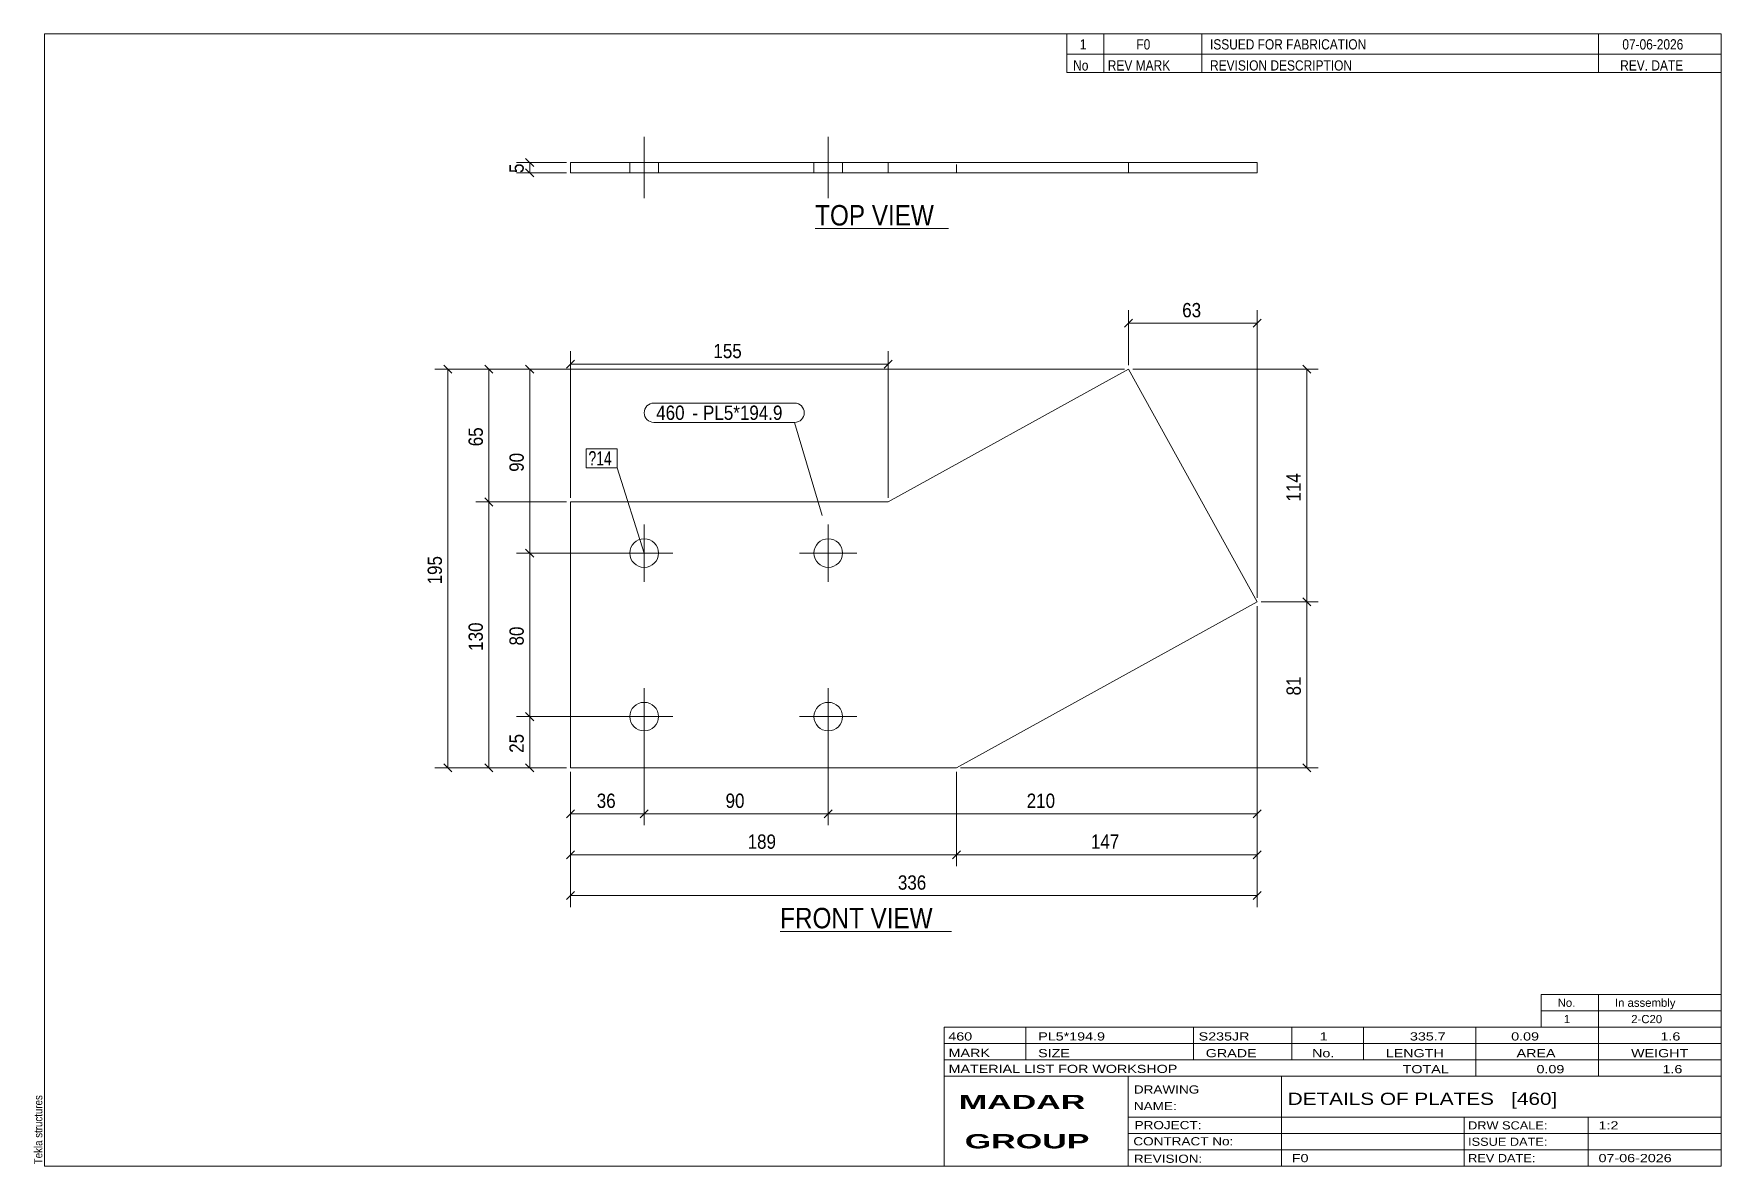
# Model space of a CAD drawing. Header units: millimetres. Extents: x 2 to 415, y 5 to 282.
import ezdxf

# ---------------------------------------------------------------- set-up
doc = ezdxf.new("R2010")
doc.units = ezdxf.units.MM
doc.linetypes.add('XKITLINE00', pattern=[0])
doc.linetypes.add('XKITLINE02', pattern=[4, 2, -2])
for name, color, linetype, lineweight in [('Bolt', 3, 'Continuous', 0), ('BoltMark', 7, 'Continuous', 0), ('Dimensions', 7, 'Continuous', 0), ('DrawingSheet', 5, 'Continuous', 0), ('OtherObjectType', 7, 'Continuous', 0), ('Part', 2, 'Continuous', 0), ('PartMark', 7, 'Continuous', 0)]:
    doc.layers.add(name, color=color, linetype=linetype, lineweight=lineweight)
doc.styles.add('ARIAL', font='ARIAL.TTF')
doc.styles.add('ARIAL_BOLD', font='ARIALBD.TTF')
doc.styles.add('ARIAL_NARROW', font='ARIALN.TTF')

# ---------------------------------------------------------------- blocks, each defined once
blk = doc.blocks.new('*A1')
at = {"layer": 'Bolt', "color": 3, "linetype": 'XKITLINE00', "lineweight": 0}
for p, q in [((151.65, 147.97), (151.65, 161.97)), ((196.65, 147.97), (196.65, 161.97)), ((144.65, 154.97), (158.65, 154.97)), ((189.65, 154.97), (203.65, 154.97)), ((151.65, 107.97), (151.65, 121.97)), ((196.65, 107.97), (196.65, 121.97)), ((144.65, 114.97), (158.65, 114.97)), ((189.65, 114.97), (203.65, 114.97))]:
    blk.add_line(p, q, dxfattribs=at)
for centre in [(151.65, 154.97), (196.65, 154.97), (151.65, 114.97), (196.65, 114.97)]:
    blk.add_circle(centre, 3.5, dxfattribs=at)
blk = doc.blocks.new('*A2')
at = {"layer": 'Part', "color": 2, "linetype": 'XKITLINE00', "lineweight": 0}
for p, q in [((211.28, 167.47), (270.09, 199.93)), ((270.09, 199.93), (301.5, 143.03)), ((133.65, 102.47), (133.65, 167.47)), ((133.65, 167.47), (211.28, 167.47)), ((301.5, 143.03), (228.02, 102.47)), ((228.02, 102.47), (133.65, 102.47))]:
    blk.add_line(p, q, dxfattribs=at)
blk = doc.blocks.new('*A3')
at = {"layer": 'Bolt', "color": 3, "linetype": 'XKITLINE00', "lineweight": 0}
for p, q in [((151.65, 241.75), (151.65, 256.75)), ((151.65, 241.75), (151.65, 256.75)), ((196.65, 241.75), (196.65, 256.75)), ((196.65, 241.75), (196.65, 256.75)), ((148.15, 250.5), (148.15, 248)), ((148.15, 250.5), (148.15, 248)), ((155.15, 250.5), (155.15, 248)), ((155.15, 250.5), (155.15, 248)), ((193.15, 250.5), (193.15, 248)), ((193.15, 250.5), (193.15, 248)), ((200.15, 250.5), (200.15, 248)), ((200.15, 250.5), (200.15, 248))]:
    blk.add_line(p, q, dxfattribs=at)
blk = doc.blocks.new('*A4')
at = {"layer": 'Part', "color": 2, "linetype": 'XKITLINE00', "lineweight": 0}
for p, q in [((133.65, 250.5), (301.5, 250.5)), ((133.65, 248), (133.65, 250.5)), ((270.09, 248), (133.65, 248)), ((211.28, 248), (211.28, 250.5)), ((270.09, 248), (270.09, 250.5)), ((301.5, 248), (270.09, 248)), ((301.5, 250.5), (301.5, 248))]:
    blk.add_line(p, q, dxfattribs=at)
at = {"layer": 'Part', "color": 7, "linetype": 'XKITLINE02', "lineweight": 0}
for p, q in [((133.65, 250.5), (133.65, 248)), ((228.02, 248), (228.02, 250.5))]:
    blk.add_line(p, q, dxfattribs=at)
blk = doc.blocks.new('*A5')
at = {"layer": 'DrawingSheet', "color": 5, "linetype": 'XKITLINE00', "lineweight": 0}
for p, q in [((415, 282), (5, 282)), ((5, 282), (5, 5)), ((415, 5), (415, 282)), ((5, 5), (415, 5))]:
    blk.add_line(p, q, dxfattribs=at)
at = {"layer": 'DrawingSheet', "color": 5, "style": 'ARIAL', "width": 0.85}
blk.add_text('Tekla structures', height=2, rotation=90, dxfattribs=at).set_placement((4.5, 5.5))
blk = doc.blocks.new('*A6')
at = {"layer": 'OtherObjectType', "color": 7, "linetype": 'XKITLINE00', "lineweight": 0}
for p, q in [((371, 47), (415, 47)), ((371, 43), (371, 47)), ((385, 43), (385, 47)), ((415, 43), (415, 47)), ((371, 43), (415, 43)), ((371, 39), (371, 43)), ((385, 39), (385, 43)), ((415, 39), (415, 43)), ((371, 39), (415, 39))]:
    blk.add_line(p, q, dxfattribs=at)
at = {"layer": 'OtherObjectType', "color": 7, "style": 'ARIAL_NARROW', "width": 1.211571}
for s, p in [('No.', (375, 44)), ('In assembly', (389, 44)), ('1', (376.5, 40)), ('2-C20', (392.99, 40))]:
    blk.add_text(s, height=2, dxfattribs=at).set_placement(p)
blk = doc.blocks.new('*A7')
at = {"layer": 'OtherObjectType', "color": 7, "linetype": 'XKITLINE00', "lineweight": 0}
for p, q in [((255, 282), (415, 282)), ((415, 282), (255, 282)), ((255, 282), (255, 277)), ((264, 282), (264, 277)), ((288, 282), (288, 277)), ((385, 282), (385, 277)), ((415, 282), (415, 277)), ((255, 277), (415, 277)), ((255, 277), (255, 272.5)), ((255, 277), (415, 277)), ((264, 277), (264, 272.5)), ((288, 277), (288, 272.5)), ((385, 277), (385, 272.5)), ((415, 277), (415, 272.5)), ((415, 272.5), (255, 272.5))]:
    blk.add_line(p, q, dxfattribs=at)
at = {"layer": 'OtherObjectType', "color": 7, "style": 'ARIAL_NARROW'}
for s, width, p in [('1', 1.017001, (258.16, 278.15)), ('F0', 1.017001, (272, 278.15)), ('ISSUED FOR FABRICATION', 1.017001, (290, 278.15)), ('07-06-2026', 1.017001, (390.82, 278.15)), ('No', 1.02, (256.54, 273)), ('REV MARK', 1.02, (265, 273)), ('REVISION DESCRIPTION', 1.02, (290, 273)), ('REV. DATE', 1.02, (390.28, 273))]:
    blk.add_text(s, height=2.5, dxfattribs=dict(at, width=width)).set_placement(p)
blk = doc.blocks.new('*A8')
at = {"layer": 'OtherObjectType', "color": 7, "linetype": 'XKITLINE00', "lineweight": 0}
for p, q in [((225, 39), (415, 39)), ((225, 39), (225, 35)), ((225, 39), (415, 39)), ((245, 35), (245, 39)), ((286, 35), (286, 39)), ((310, 35), (310, 39)), ((327.5, 35), (327.5, 39)), ((355, 35), (355, 39)), ((385, 35), (385, 39)), ((415, 35), (415, 39)), ((225, 35), (415, 35)), ((225, 35), (225, 5)), ((225, 35), (415, 35)), ((245, 31), (245, 35)), ((286, 31), (286, 35)), ((310, 31), (310, 35)), ((327.5, 31), (327.5, 35)), ((355, 31), (355, 35)), ((385, 31), (385, 35)), ((415, 31), (415, 35)), ((225, 31), (415, 31)), ((355, 27), (355, 31)), ((385, 27), (385, 31)), ((415, 27), (415, 31)), ((225, 27), (415, 27)), ((270, 21), (270, 27)), ((307.5, 17), (307.5, 27)), ((415, 21), (415, 27)), ((270, 21), (270, 5)), ((415, 17), (415, 21)), ((270, 17), (415, 17)), ((307.5, 5), (307.5, 17)), ((352.16, 13), (352.16, 17)), ((382.5, 5), (382.5, 17)), ((415, 13), (415, 17)), ((270, 13), (415, 13)), ((352.16, 5), (352.16, 13)), ((415, 9), (415, 13)), ((270, 9), (415, 9)), ((415, 5), (415, 9)), ((225, 5), (415, 5)), ((262.5, 5), (415, 5))]:
    blk.add_line(p, q, dxfattribs=at)
at = {"layer": 'OtherObjectType', "color": 7, "style": 'ARIAL_NARROW'}
for s, height, width, p in [('460', 2, 1.525501, (226.01, 35.76)), ('PL5*194.9', 2, 1.525501, (248, 35.76)), ('S235JR', 2, 1.525501, (287.22, 35.76)), ('1', 2, 1.525501, (316.82, 35.76)), ('335.7', 2, 1.525501, (338.88, 35.76)), ('0.09', 2, 1.525501, (363.64, 35.76)), ('1.6', 2, 1.525501, (400.14, 35.76)), ('MARK', 2, 1.525501, (226.08, 31.73)), ('SIZE', 2, 1.525501, (247.96, 31.66)), ('GRADE', 2, 1.525501, (288.96, 31.66)), ('No.', 2, 1.525501, (314.96, 31.66)), ('LENGTH', 2, 1.525501, (332.96, 31.66)), ('AREA', 2, 1.525501, (364.96, 31.66)), ('WEIGHT', 2, 1.525501, (392.96, 31.66)), ('MATERIAL LIST FOR WORKSHOP', 2, 1.525501, (226.08, 27.82)), ('TOTAL', 2, 1.525501, (337.1, 27.75)), ('0.09', 2, 1.525501, (369.83, 27.75)), ('1.6', 2, 1.525501, (400.63, 27.75)), ('DRAWING', 2, 1.445, (271.38, 22.78)), ('NAME:', 2, 1.445, (271.38, 18.72)), ('DETAILS OF PLATES   [460]', 3, 1.474651, (309, 20)), ('PROJECT:', 2, 1.445, (271.55, 14.07)), ('DRW SCALE:', 2, 1.36, (353.1, 14)), ('1:2', 2, 1.525501, (385, 14)), ('CONTRACT No:', 2, 1.445, (271.25, 10.11)), ('ISSUE DATE:', 2, 1.36, (353.1, 10)), ('REVISION:', 2, 1.445, (271.38, 5.84)), ('F0', 2, 1.525501, (310, 6)), ('REV DATE:', 2, 1.36, (353.1, 6)), ('07-06-2026', 2, 1.525501, (385, 6))]:
    blk.add_text(s, height=height, dxfattribs=dict(at, width=width)).set_placement(p)
at = {"layer": 'OtherObjectType', "color": 1, "style": 'ARIAL_BOLD', "width": 1.7}
for s, p in [('MADAR ', (228.58, 18.97)), ('GROUP', (230.03, 9.37))]:
    blk.add_text(s, height=3.5, dxfattribs=at).set_placement(p)
blk = doc.blocks.new('*A9')
at = {"layer": 'Dimensions', "color": 7, "linetype": 'XKITLINE00', "lineweight": 0}
for p, q in [((269.09, 199.93), (100.45, 199.93)), ((102.66, 200.92), (104.64, 198.94)), ((103.65, 102.47), (103.65, 199.93)), ((102.66, 103.46), (104.64, 101.48)), ((132.65, 102.47), (100.45, 102.47))]:
    blk.add_line(p, q, dxfattribs=at)
at = {"layer": 'Dimensions', "color": 3}
for p in [(103.65, 199.93), (103.65, 102.47)]:
    blk.add_point(p, dxfattribs=at)
at = {"layer": 'Dimensions', "color": 3, "style": 'ARIAL', "width": 0.85}
blk.add_text('195', height=3.5, rotation=90.0002, dxfattribs=at).set_placement((102.2, 147.31))
blk = doc.blocks.new('*A10')
at = {"layer": 'Dimensions', "color": 7, "linetype": 'XKITLINE00', "lineweight": 0}
for p, q in [((132.65, 167.47), (110.45, 167.47)), ((112.66, 168.46), (114.64, 166.48)), ((113.65, 102.47), (113.65, 167.47)), ((112.66, 103.46), (114.64, 101.48)), ((132.65, 102.47), (110.45, 102.47))]:
    blk.add_line(p, q, dxfattribs=at)
at = {"layer": 'Dimensions', "color": 3}
for p in [(113.65, 167.47), (113.65, 102.47)]:
    blk.add_point(p, dxfattribs=at)
at = {"layer": 'Dimensions', "color": 3, "style": 'ARIAL', "width": 0.85}
blk.add_text('130', height=3.5, rotation=90.0002, dxfattribs=at).set_placement((112.2, 131.07))
blk = doc.blocks.new('*A11')
at = {"layer": 'Dimensions', "color": 7, "linetype": 'XKITLINE00', "lineweight": 0}
for p, q in [((269.09, 199.93), (110.45, 199.93)), ((112.66, 200.92), (114.64, 198.94)), ((113.65, 167.47), (113.65, 199.93)), ((132.65, 167.47), (110.45, 167.47)), ((112.66, 168.46), (114.64, 166.48))]:
    blk.add_line(p, q, dxfattribs=at)
at = {"layer": 'Dimensions', "color": 3}
for p in [(113.65, 199.93), (113.65, 167.47)]:
    blk.add_point(p, dxfattribs=at)
at = {"layer": 'Dimensions', "color": 3, "style": 'ARIAL', "width": 0.85}
blk.add_text('65', height=3.5, rotation=90.0002, dxfattribs=at).set_placement((112.2, 181.1))
blk = doc.blocks.new('*A12')
at = {"layer": 'Dimensions', "color": 7, "linetype": 'XKITLINE00', "lineweight": 0}
for p, q in [((302.5, 143.03), (316.45, 143.03)), ((312.66, 144.02), (314.64, 142.04)), ((313.65, 102.47), (313.65, 143.03)), ((312.66, 103.46), (314.64, 101.48)), ((229.02, 102.47), (316.45, 102.47))]:
    blk.add_line(p, q, dxfattribs=at)
at = {"layer": 'Dimensions', "color": 3}
for p in [(313.65, 143.03), (313.65, 102.47)]:
    blk.add_point(p, dxfattribs=at)
at = {"layer": 'Dimensions', "color": 3, "style": 'ARIAL', "width": 0.85}
blk.add_text('81', height=3.5, rotation=90.0002, dxfattribs=at).set_placement((312.2, 120.15))
blk = doc.blocks.new('*A13')
at = {"layer": 'Dimensions', "color": 7, "linetype": 'XKITLINE00', "lineweight": 0}
for p, q in [((271.09, 199.93), (316.45, 199.93)), ((312.66, 200.92), (314.64, 198.94)), ((313.65, 143.03), (313.65, 199.93)), ((302.5, 143.03), (316.45, 143.03)), ((312.66, 144.02), (314.64, 142.04))]:
    blk.add_line(p, q, dxfattribs=at)
at = {"layer": 'Dimensions', "color": 3}
for p in [(313.65, 199.93), (313.65, 143.03)]:
    blk.add_point(p, dxfattribs=at)
at = {"layer": 'Dimensions', "color": 3, "style": 'ARIAL', "width": 0.85}
blk.add_text('114', height=3.5, rotation=90.0002, dxfattribs=at).set_placement((312.2, 167.58))
blk = doc.blocks.new('*A14')
at = {"layer": 'Dimensions', "color": 7, "linetype": 'XKITLINE00', "lineweight": 0}
for p, q in [((122.66, 115.96), (124.64, 113.98)), ((150.65, 114.97), (120.45, 114.97)), ((123.65, 102.47), (123.65, 114.97)), ((122.66, 103.46), (124.64, 101.48)), ((132.65, 102.47), (120.45, 102.47))]:
    blk.add_line(p, q, dxfattribs=at)
at = {"layer": 'Dimensions', "color": 3}
for p in [(123.65, 114.97), (123.65, 102.47)]:
    blk.add_point(p, dxfattribs=at)
at = {"layer": 'Dimensions', "color": 3, "style": 'ARIAL', "width": 0.85}
blk.add_text('25', height=3.5, rotation=90.0002, dxfattribs=at).set_placement((122.2, 106.12))
blk = doc.blocks.new('*A15')
at = {"layer": 'Dimensions', "color": 7, "linetype": 'XKITLINE00', "lineweight": 0}
for p, q in [((150.65, 154.97), (120.45, 154.97)), ((122.66, 155.96), (124.64, 153.98)), ((123.65, 114.97), (123.65, 154.97)), ((122.66, 115.96), (124.64, 113.98)), ((150.65, 114.97), (120.45, 114.97))]:
    blk.add_line(p, q, dxfattribs=at)
at = {"layer": 'Dimensions', "color": 3}
for p in [(123.65, 154.97), (123.65, 114.97)]:
    blk.add_point(p, dxfattribs=at)
at = {"layer": 'Dimensions', "color": 3, "style": 'ARIAL', "width": 0.85}
blk.add_text('80', height=3.5, rotation=90.0002, dxfattribs=at).set_placement((122.2, 132.37))
blk = doc.blocks.new('*A16')
at = {"layer": 'Dimensions', "color": 7, "linetype": 'XKITLINE00', "lineweight": 0}
for p, q in [((269.09, 199.93), (120.45, 199.93)), ((122.66, 200.92), (124.64, 198.94)), ((123.65, 154.97), (123.65, 199.93)), ((150.65, 154.97), (120.45, 154.97)), ((122.66, 155.96), (124.64, 153.98))]:
    blk.add_line(p, q, dxfattribs=at)
at = {"layer": 'Dimensions', "color": 3}
for p in [(123.65, 199.93), (123.65, 154.97)]:
    blk.add_point(p, dxfattribs=at)
at = {"layer": 'Dimensions', "color": 3, "style": 'ARIAL', "width": 0.85}
blk.add_text('90', height=3.5, rotation=90.0002, dxfattribs=at).set_placement((122.2, 174.85))
blk = doc.blocks.new('*A17')
at = {"layer": 'Dimensions', "color": 7, "linetype": 'XKITLINE00', "lineweight": 0}
for p, q in [((301.5, 142.03), (301.5, 68.4)), ((133.65, 101.47), (133.65, 68.4)), ((134.64, 72.19), (132.66, 70.21)), ((133.65, 71.2), (301.5, 71.2)), ((302.49, 72.19), (300.51, 70.21))]:
    blk.add_line(p, q, dxfattribs=at)
at = {"layer": 'Dimensions', "color": 3}
for p in [(133.65, 71.2), (301.5, 71.2)]:
    blk.add_point(p, dxfattribs=at)
at = {"layer": 'Dimensions', "color": 3, "style": 'ARIAL', "width": 0.85}
blk.add_text('336', height=3.5, dxfattribs=at).set_placement((213.68, 72.65))
blk = doc.blocks.new('*A18')
at = {"layer": 'Dimensions', "color": 7, "linetype": 'XKITLINE00', "lineweight": 0}
for p, q in [((133.65, 101.47), (133.65, 78.4)), ((228.02, 101.47), (228.02, 78.4)), ((134.64, 82.19), (132.66, 80.21)), ((133.65, 81.2), (228.02, 81.2)), ((229.01, 82.19), (227.03, 80.21))]:
    blk.add_line(p, q, dxfattribs=at)
at = {"layer": 'Dimensions', "color": 3}
for p in [(133.65, 81.2), (228.02, 81.2)]:
    blk.add_point(p, dxfattribs=at)
at = {"layer": 'Dimensions', "color": 3, "style": 'ARIAL', "width": 0.85}
blk.add_text('189', height=3.5, dxfattribs=at).set_placement((176.94, 82.65))
blk = doc.blocks.new('*A19')
at = {"layer": 'Dimensions', "color": 7, "linetype": 'XKITLINE00', "lineweight": 0}
for p, q in [((301.5, 142.03), (301.5, 78.4)), ((228.02, 101.47), (228.02, 78.4)), ((229.01, 82.19), (227.03, 80.21)), ((228.02, 81.2), (301.5, 81.2)), ((302.49, 82.19), (300.51, 80.21))]:
    blk.add_line(p, q, dxfattribs=at)
at = {"layer": 'Dimensions', "color": 3}
for p in [(228.02, 81.2), (301.5, 81.2)]:
    blk.add_point(p, dxfattribs=at)
at = {"layer": 'Dimensions', "color": 3, "style": 'ARIAL', "width": 0.85}
blk.add_text('147', height=3.5, dxfattribs=at).set_placement((260.87, 82.65))
blk = doc.blocks.new('*A20')
at = {"layer": 'Dimensions', "color": 7, "linetype": 'XKITLINE00', "lineweight": 0}
for p, q in [((151.65, 113.97), (151.65, 88.4)), ((133.65, 101.47), (133.65, 88.4)), ((134.64, 92.19), (132.66, 90.21)), ((133.65, 91.2), (151.65, 91.2)), ((152.64, 92.19), (150.66, 90.21))]:
    blk.add_line(p, q, dxfattribs=at)
at = {"layer": 'Dimensions', "color": 3}
for p in [(133.65, 91.2), (151.65, 91.2)]:
    blk.add_point(p, dxfattribs=at)
at = {"layer": 'Dimensions', "color": 3, "style": 'ARIAL', "width": 0.85}
blk.add_text('36', height=3.5, dxfattribs=at).set_placement((140.05, 92.65))
blk = doc.blocks.new('*A21')
at = {"layer": 'Dimensions', "color": 7, "linetype": 'XKITLINE00', "lineweight": 0}
for p, q in [((151.65, 113.97), (151.65, 88.4)), ((196.65, 113.97), (196.65, 88.4)), ((152.64, 92.19), (150.66, 90.21)), ((151.65, 91.2), (196.65, 91.2)), ((197.64, 92.19), (195.66, 90.21))]:
    blk.add_line(p, q, dxfattribs=at)
at = {"layer": 'Dimensions', "color": 3}
for p in [(151.65, 91.2), (196.65, 91.2)]:
    blk.add_point(p, dxfattribs=at)
at = {"layer": 'Dimensions', "color": 3, "style": 'ARIAL', "width": 0.85}
blk.add_text('90', height=3.5, dxfattribs=at).set_placement((171.55, 92.65))
blk = doc.blocks.new('*A22')
at = {"layer": 'Dimensions', "color": 7, "linetype": 'XKITLINE00', "lineweight": 0}
for p, q in [((301.5, 142.03), (301.5, 88.4)), ((196.65, 113.97), (196.65, 88.4)), ((197.64, 92.19), (195.66, 90.21)), ((196.65, 91.2), (301.5, 91.2)), ((302.49, 92.19), (300.51, 90.21))]:
    blk.add_line(p, q, dxfattribs=at)
at = {"layer": 'Dimensions', "color": 3}
for p in [(196.65, 91.2), (301.5, 91.2)]:
    blk.add_point(p, dxfattribs=at)
at = {"layer": 'Dimensions', "color": 3, "style": 'ARIAL', "width": 0.85}
blk.add_text('210', height=3.5, dxfattribs=at).set_placement((245.18, 92.65))
blk = doc.blocks.new('*A23')
at = {"layer": 'Dimensions', "color": 7, "linetype": 'XKITLINE00', "lineweight": 0}
for p, q in [((134.64, 202.19), (132.66, 200.21)), ((133.65, 168.47), (133.65, 204.4)), ((212.27, 202.19), (210.29, 200.21)), ((211.28, 168.47), (211.28, 204.4)), ((133.65, 201.2), (211.28, 201.2))]:
    blk.add_line(p, q, dxfattribs=at)
at = {"layer": 'Dimensions', "color": 3}
for p in [(133.65, 201.2), (211.28, 201.2)]:
    blk.add_point(p, dxfattribs=at)
at = {"layer": 'Dimensions', "color": 3, "style": 'ARIAL', "width": 0.85}
blk.add_text('155', height=3.5, dxfattribs=at).set_placement((168.57, 202.65))
blk = doc.blocks.new('*A24')
at = {"layer": 'Dimensions', "color": 7, "linetype": 'XKITLINE00', "lineweight": 0}
for p, q in [((271.08, 212.19), (269.1, 210.21)), ((270.09, 200.93), (270.09, 214.4)), ((270.09, 211.2), (301.5, 211.2)), ((302.49, 212.19), (300.51, 210.21)), ((301.5, 144.03), (301.5, 214.4))]:
    blk.add_line(p, q, dxfattribs=at)
at = {"layer": 'Dimensions', "color": 3}
for p in [(270.09, 211.2), (301.5, 211.2)]:
    blk.add_point(p, dxfattribs=at)
at = {"layer": 'Dimensions', "color": 3, "style": 'ARIAL', "width": 0.85}
blk.add_text('63', height=3.5, dxfattribs=at).set_placement((283.2, 212.65))
blk = doc.blocks.new('*A25')
at = {"layer": 'BoltMark', "color": 7, "linetype": 'XKITLINE00', "lineweight": 0}
for p, q in [((137.43, 180.5), (145.01, 180.5)), ((137.43, 175.8), (137.43, 180.5)), ((145.01, 175.8), (145.01, 180.5)), ((137.43, 175.8), (145.01, 175.8)), ((151.65, 154.97), (145.01, 175.8))]:
    blk.add_line(p, q, dxfattribs=at)
at = {"layer": 'BoltMark', "color": 3, "style": 'ARIAL_NARROW', "width": 0.85}
blk.add_text('?14', height=3.5, dxfattribs=at).set_placement((138.03, 176.4))
blk = doc.blocks.new('*A26')
at = {"layer": 'PartMark', "color": 7, "linetype": 'XKITLINE00', "lineweight": 0}
for p, q in [((153.99, 191.65), (188.44, 191.65)), ((153.99, 186.95), (188.44, 186.95)), ((195.17, 164.18), (188.44, 186.95))]:
    blk.add_line(p, q, dxfattribs=at)
for centre, start, end in [((153.99, 189.3), 90, 270), ((188.44, 189.3), 270, 90)]:
    blk.add_arc(centre, 2.35, start, end, dxfattribs=at)
at = {"layer": 'PartMark', "color": 1, "style": 'ARIAL', "width": 0.85}
blk.add_text('460', height=3.5, dxfattribs=at).set_placement((154.59, 187.55))
at = {"layer": 'PartMark', "color": 3, "style": 'ARIAL', "width": 0.85}
for s, p in [('PL5*194.9', (166.04, 187.55)), ('-', (163.43, 187.55))]:
    blk.add_text(s, height=3.5, dxfattribs=at).set_placement(p)
blk = doc.blocks.new('*A27')
at = {"layer": 'OtherObjectType', "color": 7, "linetype": 'XKITLINE00', "lineweight": 0}
blk.add_line((184.9, 62.45), (226.75, 62.45), dxfattribs=at)
at = {"layer": 'OtherObjectType', "color": 3, "style": 'ARIAL', "width": 0.85}
blk.add_text('FRONT VIEW', height=5, dxfattribs=at).set_placement((184.9, 63.2))
blk = doc.blocks.new('*A28')
at = {"layer": 'Dimensions', "color": 7, "linetype": 'XKITLINE00', "lineweight": 0}
for p, q in [((132.65, 250.5), (120.45, 250.5)), ((132.65, 248), (120.45, 248)), ((122.66, 251.49), (124.64, 249.51)), ((122.66, 248.99), (124.64, 247.01)), ((123.65, 248), (123.65, 250.5))]:
    blk.add_line(p, q, dxfattribs=at)
at = {"layer": 'Dimensions', "color": 3}
for p in [(123.65, 250.5), (123.65, 248)]:
    blk.add_point(p, dxfattribs=at)
at = {"layer": 'Dimensions', "color": 3, "style": 'ARIAL', "width": 0.85}
blk.add_text('5', height=3.5, rotation=90.0002, dxfattribs=at).set_placement((122.2, 247.95))
blk = doc.blocks.new('*A29')
at = {"layer": 'OtherObjectType', "color": 7, "linetype": 'XKITLINE00', "lineweight": 0}
blk.add_line((193.45, 234.35), (226.05, 234.35), dxfattribs=at)
at = {"layer": 'OtherObjectType', "color": 3, "style": 'ARIAL', "width": 0.85}
blk.add_text('TOP VIEW', height=5, dxfattribs=at).set_placement((193.45, 235.1))

msp = doc.modelspace()

# ---------------------------------------------------------------- block references
at = {"lineweight": 0}
for name in ['*A5', '*A7', '*A3', '*A28', '*A4', '*A29', '*A24', '*A23', '*A9', '*A11', '*A16', '*A2', '*A13', '*A26', '*A25', '*A10', '*A1', '*A15', '*A17', '*A22', '*A19', '*A12', '*A14', '*A20', '*A21', '*A18', '*A27', '*A6', '*A8']:
    msp.add_blockref(name, (0, 0), dxfattribs=at)

doc.saveas('drawing.dxf')
